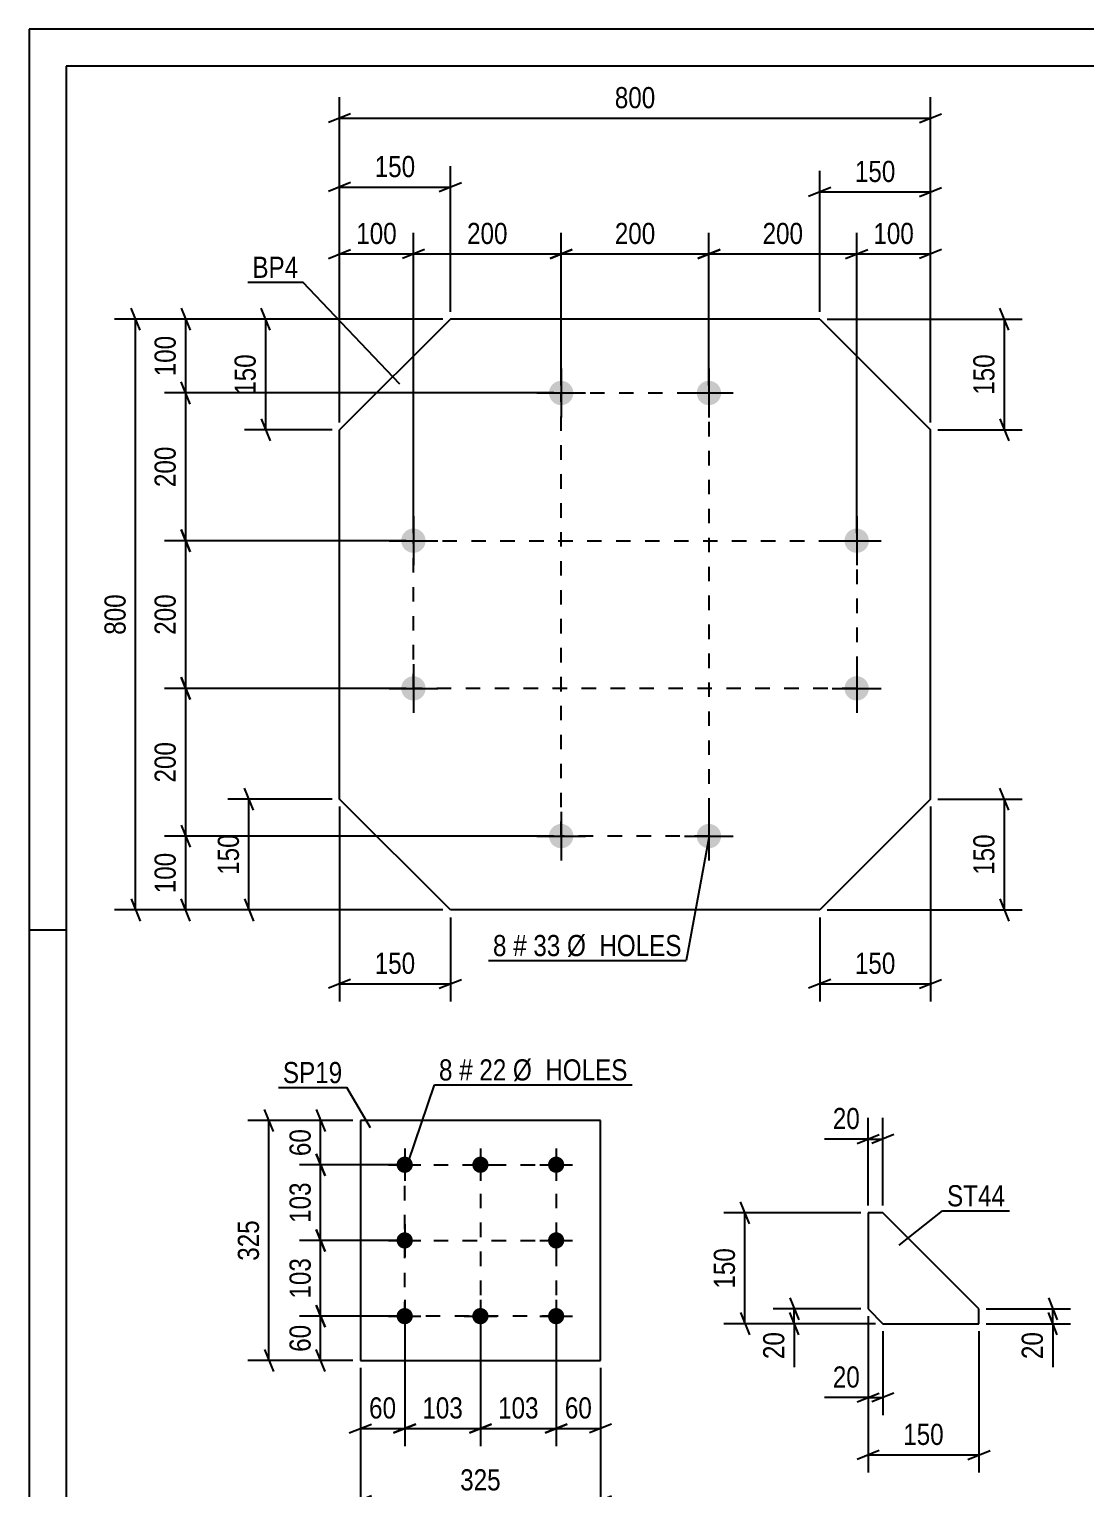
# Model space of a CAD drawing. Header units: millimetres. Extents: x 0 to 594, y 0 to 420.
# Drawn here: x 0 to 143, y 222.4 to 420 of the extents above; entities that cross this region are included whole.
import ezdxf

# ---------------------------------------------------------------- set-up
doc = ezdxf.new("R2010")
doc.units = ezdxf.units.MM
doc.linetypes.add('DXK_LINE_DOT2', pattern=[3.9198, 1.9599, -1.9599])
doc.styles.add('Arial Narrow', font='ARIALN.TTF', dxfattribs={"height": 0.2})

# ---------------------------------------------------------------- blocks, each defined once
blk = doc.blocks.new('Unknown-284935137-1132')
at = {"color": 5, "linetype": 'Continuous'}
for p, q in [((594, 420), (0, 420)), ((0, 420), (0, 0)), ((589, 415), (5, 415)), ((5, 415), (5, 5)), ((5, 298), (0, 298))]:
    blk.add_line(p, q, dxfattribs=at)
blk = doc.blocks.new('Part-284935137-9978 - 9977')
at = {"color": 2, "linetype": 'Continuous'}
for p, q in [((57.01, 380.74), (42.01, 365.74)), ((107.01, 380.74), (57.01, 380.74)), ((107.01, 380.74), (122.01, 365.74)), ((42.01, 315.74), (42.01, 365.74)), ((122.01, 315.74), (122.01, 365.74)), ((57.01, 300.74), (42.01, 315.74)), ((122.01, 315.74), (107.01, 300.74)), ((107.01, 300.74), (57.01, 300.74))]:
    blk.add_line(p, q, dxfattribs=at)
blk = doc.blocks.new('Bolt-284935137-9979 - 9977')
at = {"linetype": 'Continuous'}
for points in [[(72.01, 372.39, -1), (72.01, 369.09, -1)], [(92.01, 372.39, -1), (92.01, 369.09, -1)], [(52.01, 352.39, -1), (52.01, 349.09, -1)], [(112.01, 352.39, -1), (112.01, 349.09, -1)], [(52.01, 332.39, -1), (52.01, 329.09, -1)], [(112.01, 332.39, -1), (112.01, 329.09, -1)], [(72.01, 312.39, -1), (72.01, 309.09, -1)], [(92.01, 312.39, -1), (92.01, 309.09, -1)]]:
    blk.add_hatch(color=1, dxfattribs=at).paths.add_polyline_path(points)
at = {"color": 1, "linetype": 'Continuous'}
for p, q in [((72.01, 374.04), (72.01, 367.44)), ((92.01, 374.04), (92.01, 367.44)), ((68.71, 370.74), (75.31, 370.74)), ((88.71, 370.74), (95.31, 370.74)), ((52.01, 354.04), (52.01, 347.44)), ((112.01, 354.04), (112.01, 347.44)), ((48.71, 350.74), (55.31, 350.74)), ((108.71, 350.74), (115.31, 350.74)), ((52.01, 334.04), (52.01, 327.44)), ((112.01, 334.04), (112.01, 327.44)), ((48.71, 330.74), (55.31, 330.74)), ((108.71, 330.74), (115.31, 330.74)), ((72.01, 314.04), (72.01, 307.44)), ((92.01, 314.04), (92.01, 307.44)), ((68.71, 310.74), (75.31, 310.74)), ((88.71, 310.74), (95.31, 310.74))]:
    blk.add_line(p, q, dxfattribs=at)
blk = doc.blocks.new('Part-284935137-9986 - 9985')
at = {"color": 2, "linetype": 'Continuous'}
for p, q in [((115.56, 259.72), (113.56, 259.72)), ((113.56, 259.72), (113.56, 246.72)), ((128.56, 246.72), (115.56, 259.72)), ((113.56, 246.72), (115.56, 244.72)), ((128.56, 244.72), (128.56, 246.72)), ((115.56, 244.72), (128.56, 244.72))]:
    blk.add_line(p, q, dxfattribs=at)
blk = doc.blocks.new('Part-284935137-10000 - 9999')
at = {"color": 2, "linetype": 'Continuous'}
for p, q in [((77.33, 272.24), (44.83, 272.24)), ((44.83, 272.24), (44.83, 239.74)), ((77.33, 239.74), (77.33, 272.24)), ((44.83, 239.74), (77.33, 239.74))]:
    blk.add_line(p, q, dxfattribs=at)
blk = doc.blocks.new('Bolt-284935137-10001 - 9999')
at = {"linetype": 'Continuous'}
for points in [[(50.83, 267.34, -1), (50.83, 265.14, -1)], [(61.08, 267.34, -1), (61.08, 265.14, -1)], [(71.33, 267.34, -1), (71.33, 265.14, -1)], [(50.83, 257.09, -1), (50.83, 254.89, -1)], [(71.33, 257.09, -1), (71.33, 254.89, -1)], [(50.83, 246.84, -1), (50.83, 244.64, -1)], [(61.08, 246.84, -1), (61.08, 244.64, -1)], [(71.33, 246.84, -1), (71.33, 244.64, -1)]]:
    blk.add_hatch(color=1, dxfattribs=at).paths.add_polyline_path(points)
at = {"color": 1, "linetype": 'Continuous'}
for p, q in [((50.83, 268.44), (50.83, 264.04)), ((61.08, 268.44), (61.08, 264.04)), ((71.33, 268.44), (71.33, 264.04)), ((48.63, 266.24), (53.03, 266.24)), ((58.88, 266.24), (63.28, 266.24)), ((69.13, 266.24), (73.53, 266.24)), ((50.83, 258.19), (50.83, 253.79)), ((71.33, 258.19), (71.33, 253.79)), ((48.63, 255.99), (53.03, 255.99)), ((69.13, 255.99), (73.53, 255.99)), ((50.83, 247.94), (50.83, 243.54)), ((61.08, 247.94), (61.08, 243.54)), ((71.33, 247.94), (71.33, 243.54)), ((48.63, 245.74), (53.03, 245.74)), ((58.88, 245.74), (63.28, 245.74)), ((69.13, 245.74), (73.53, 245.74))]:
    blk.add_line(p, q, dxfattribs=at)
blk = doc.blocks.new('Rectangle-284935137-12585 - 9977')
at = {"color": 1, "linetype": 'DXK_LINE_DOT2'}
blk.add_lwpolyline([(72.01, 370.74), (92.01, 370.74), (92.01, 310.74), (72.01, 310.74), (72.01, 370.74)], close=True, dxfattribs=at)
blk = doc.blocks.new('Rectangle-284935137-12612 - 9999')
at = {"color": 1, "linetype": 'DXK_LINE_DOT2'}
blk.add_lwpolyline([(50.83, 266.24), (71.33, 266.24), (71.33, 245.74), (50.83, 245.74), (50.83, 266.24)], close=True, dxfattribs=at)
blk = doc.blocks.new('Rectangle-284935137-12595 - 9977')
at = {"color": 1, "linetype": 'DXK_LINE_DOT2'}
blk.add_lwpolyline([(52.01, 350.74), (112.01, 350.74), (112.01, 330.74), (52.01, 330.74), (52.01, 350.74)], close=True, dxfattribs=at)
blk = doc.blocks.new('Line-284935137-12622 - 9999')
at = {"color": 1, "linetype": 'DXK_LINE_DOT2'}
blk.add_line((61.08, 266.24), (61.08, 245.74), dxfattribs=at)
blk = doc.blocks.new('Line-284935137-12629 - 9999')
at = {"color": 1, "linetype": 'DXK_LINE_DOT2'}
blk.add_line((50.83, 255.99), (71.33, 255.99), dxfattribs=at)
blk = doc.blocks.new('StraightDimension-284935137-10322 - 9977')
at = {"color": 7, "linetype": 'Continuous'}
for p, q in [((122.01, 314.74), (122.01, 288.34)), ((107.01, 299.74), (107.01, 288.34)), ((108.51, 291.34), (105.51, 290.14)), ((107.01, 290.74), (122.01, 290.74)), ((120.51, 290.14), (123.51, 291.34))]:
    blk.add_line(p, q, dxfattribs=at)
at = {"color": 0}
blk.add_wipeout([(117.85, 291.49), (117.85, 295.69), (111.17, 295.69), (111.17, 291.49)], dxfattribs=at)
at = {"color": 3, "style": 'Arial Narrow'}
blk.add_text('150', height=2.863, dxfattribs=at).set_placement((111.77, 292.09))
blk = doc.blocks.new('StraightDimension-284935137-10346 - 9977')
at = {"color": 7, "linetype": 'Continuous'}
for p, q in [((32.61, 379.24), (31.41, 382.24)), ((56.01, 380.74), (29.16, 380.74)), ((32.01, 365.74), (32.01, 380.74)), ((41.01, 365.74), (29.16, 365.74)), ((31.41, 367.24), (32.61, 364.24))]:
    blk.add_line(p, q, dxfattribs=at)
at = {"color": 0}
blk.add_wipeout([(31.26, 376.58), (27.06, 376.58), (27.06, 369.9), (31.26, 369.9)], dxfattribs=at)
at = {"color": 3, "style": 'Arial Narrow'}
blk.add_text('150', height=2.863, rotation=90.0002, dxfattribs=at).set_placement((30.66, 370.5))
blk = doc.blocks.new('StraightDimension-284935137-10354 - 9977')
at = {"color": 7, "linetype": 'Continuous'}
for p, q in [((112.01, 351.74), (112.01, 392.41)), ((122.01, 366.74), (122.01, 392.41)), ((110.51, 388.96), (113.51, 390.16)), ((112.01, 389.56), (122.01, 389.56)), ((123.51, 390.16), (120.51, 388.96))]:
    blk.add_line(p, q, dxfattribs=at)
at = {"color": 0}
blk.add_wipeout([(120.35, 390.31), (120.35, 394.51), (113.67, 394.51), (113.67, 390.31)], dxfattribs=at)
at = {"color": 3, "style": 'Arial Narrow'}
blk.add_text('100', height=2.863, dxfattribs=at).set_placement((114.27, 390.91))
blk = doc.blocks.new('StraightDimension-284935137-10326 - 9977')
at = {"color": 7, "linetype": 'Continuous'}
for p, q in [((42.01, 314.74), (42.01, 288.34)), ((57.01, 299.74), (57.01, 288.34)), ((43.51, 291.34), (40.51, 290.14)), ((42.01, 290.74), (57.01, 290.74)), ((55.51, 290.14), (58.51, 291.34))]:
    blk.add_line(p, q, dxfattribs=at)
at = {"color": 0}
blk.add_wipeout([(52.85, 291.49), (52.85, 295.69), (46.17, 295.69), (46.17, 291.49)], dxfattribs=at)
at = {"color": 3, "style": 'Arial Narrow'}
blk.add_text('150', height=2.863, dxfattribs=at).set_placement((46.77, 292.09))
blk = doc.blocks.new('StraightDimension-284935137-10330 - 9977')
at = {"color": 7, "linetype": 'Continuous'}
for p, q in [((107.01, 381.74), (107.01, 400.81)), ((122.01, 366.74), (122.01, 400.81)), ((108.51, 398.56), (105.51, 397.36)), ((107.01, 397.96), (122.01, 397.96)), ((120.51, 397.36), (123.51, 398.56))]:
    blk.add_line(p, q, dxfattribs=at)
at = {"color": 0}
blk.add_wipeout([(117.85, 398.71), (117.85, 402.91), (111.17, 402.91), (111.17, 398.71)], dxfattribs=at)
at = {"color": 3, "style": 'Arial Narrow'}
blk.add_text('150', height=2.863, dxfattribs=at).set_placement((111.77, 399.31))
blk = doc.blocks.new('StraightDimension-284935137-10398 - 9977')
at = {"color": 7, "linetype": 'Continuous'}
for p, q in [((15, 379.24), (13.8, 382.24)), ((56.01, 380.74), (11.55, 380.74)), ((14.4, 300.74), (14.4, 380.74)), ((56.01, 300.74), (11.55, 300.74)), ((13.8, 302.24), (15, 299.24))]:
    blk.add_line(p, q, dxfattribs=at)
at = {"color": 0}
blk.add_wipeout([(13.65, 344.08), (9.45, 344.08), (9.45, 337.4), (13.65, 337.4)], dxfattribs=at)
at = {"color": 3, "style": 'Arial Narrow'}
blk.add_text('800', height=2.863, rotation=90.0002, dxfattribs=at).set_placement((13.05, 338))
blk = doc.blocks.new('StraightDimension-284935137-10334 - 9977')
at = {"color": 7, "linetype": 'Continuous'}
for p, q in [((42.01, 366.74), (42.01, 401.47)), ((57.01, 381.74), (57.01, 401.47)), ((43.51, 399.22), (40.51, 398.02)), ((42.01, 398.62), (57.01, 398.62)), ((55.51, 398.02), (58.51, 399.22))]:
    blk.add_line(p, q, dxfattribs=at)
at = {"color": 0}
blk.add_wipeout([(52.85, 399.37), (52.85, 403.57), (46.17, 403.57), (46.17, 399.37)], dxfattribs=at)
at = {"color": 3, "style": 'Arial Narrow'}
blk.add_text('150', height=2.863, dxfattribs=at).set_placement((46.77, 399.97))
blk = doc.blocks.new('StraightDimension-284935137-17183 - 9977')
at = {"color": 7, "linetype": 'Continuous'}
for p, q in [((21.78, 349.24), (20.58, 352.24)), ((51.01, 350.74), (18.33, 350.74)), ((21.18, 330.74), (21.18, 350.74)), ((20.58, 332.24), (21.78, 329.24)), ((51.01, 330.74), (18.33, 330.74))]:
    blk.add_line(p, q, dxfattribs=at)
at = {"color": 0}
blk.add_wipeout([(20.43, 344.08), (16.23, 344.08), (16.23, 337.4), (20.43, 337.4)], dxfattribs=at)
at = {"color": 3, "style": 'Arial Narrow'}
blk.add_text('200', height=2.863, rotation=90.0002, dxfattribs=at).set_placement((19.83, 338))
blk = doc.blocks.new('StraightDimension-284935137-10338 - 9977')
at = {"color": 7, "linetype": 'Continuous'}
for p, q in [((132.61, 379.24), (131.41, 382.24)), ((108.01, 380.74), (134.41, 380.74)), ((132.01, 365.74), (132.01, 380.74)), ((123.01, 365.74), (134.41, 365.74)), ((131.41, 367.24), (132.61, 364.24))]:
    blk.add_line(p, q, dxfattribs=at)
at = {"color": 0}
blk.add_wipeout([(131.26, 376.58), (127.06, 376.58), (127.06, 369.9), (131.26, 369.9)], dxfattribs=at)
at = {"color": 3, "style": 'Arial Narrow'}
blk.add_text('150', height=2.863, rotation=90.0002, dxfattribs=at).set_placement((130.66, 370.5))
blk = doc.blocks.new('StraightDimension-284935137-10342 - 9977')
at = {"color": 7, "linetype": 'Continuous'}
for p, q in [((132.61, 314.24), (131.41, 317.24)), ((123.01, 315.74), (134.41, 315.74)), ((132.01, 300.74), (132.01, 315.74)), ((108.01, 300.74), (134.41, 300.74)), ((131.41, 302.24), (132.61, 299.24))]:
    blk.add_line(p, q, dxfattribs=at)
at = {"color": 0}
blk.add_wipeout([(131.26, 311.58), (127.06, 311.58), (127.06, 304.9), (131.26, 304.9)], dxfattribs=at)
at = {"color": 3, "style": 'Arial Narrow'}
blk.add_text('150', height=2.863, rotation=90.0002, dxfattribs=at).set_placement((130.66, 305.5))
blk = doc.blocks.new('StraightDimension-284935137-17179 - 9977')
at = {"color": 7, "linetype": 'Continuous'}
for p, q in [((92.01, 371.74), (92.01, 392.41)), ((112.01, 351.74), (112.01, 392.41)), ((93.51, 390.16), (90.51, 388.96)), ((92.01, 389.56), (112.01, 389.56)), ((110.51, 388.96), (113.51, 390.16))]:
    blk.add_line(p, q, dxfattribs=at)
at = {"color": 0}
blk.add_wipeout([(105.35, 390.31), (105.35, 394.51), (98.67, 394.51), (98.67, 390.31)], dxfattribs=at)
at = {"color": 3, "style": 'Arial Narrow'}
blk.add_text('200', height=2.863, dxfattribs=at).set_placement((99.27, 390.91))
blk = doc.blocks.new('StraightDimension-284935137-10350 - 9977')
at = {"color": 7, "linetype": 'Continuous'}
for p, q in [((30.34, 314.24), (29.14, 317.24)), ((41.01, 315.74), (26.89, 315.74)), ((29.74, 300.74), (29.74, 315.74)), ((56.01, 300.74), (26.89, 300.74)), ((29.14, 302.24), (30.34, 299.24))]:
    blk.add_line(p, q, dxfattribs=at)
at = {"color": 0}
blk.add_wipeout([(28.99, 311.58), (24.79, 311.58), (24.79, 304.9), (28.99, 304.9)], dxfattribs=at)
at = {"color": 3, "style": 'Arial Narrow'}
blk.add_text('150', height=2.863, rotation=90.0002, dxfattribs=at).set_placement((28.39, 305.5))
blk = doc.blocks.new('StraightDimension-284935137-10358 - 9977')
at = {"color": 7, "linetype": 'Continuous'}
for p, q in [((42.01, 366.74), (42.01, 392.41)), ((52.01, 351.74), (52.01, 392.41)), ((40.51, 388.96), (43.51, 390.16)), ((42.01, 389.56), (52.01, 389.56)), ((53.51, 390.16), (50.51, 388.96))]:
    blk.add_line(p, q, dxfattribs=at)
at = {"color": 0}
blk.add_wipeout([(50.35, 390.31), (50.35, 394.51), (43.67, 394.51), (43.67, 390.31)], dxfattribs=at)
at = {"color": 3, "style": 'Arial Narrow'}
blk.add_text('100', height=2.863, dxfattribs=at).set_placement((44.27, 390.91))
blk = doc.blocks.new('StraightDimension-284935137-10374 - 9977')
at = {"color": 7, "linetype": 'Continuous'}
for p, q in [((42.01, 366.74), (42.01, 410.8)), ((122.01, 366.74), (122.01, 410.8)), ((43.51, 408.55), (40.51, 407.35)), ((42.01, 407.95), (122.01, 407.95)), ((120.51, 407.35), (123.51, 408.55))]:
    blk.add_line(p, q, dxfattribs=at)
at = {"color": 0}
blk.add_wipeout([(85.35, 408.7), (85.35, 412.9), (78.67, 412.9), (78.67, 408.7)], dxfattribs=at)
at = {"color": 3, "style": 'Arial Narrow'}
blk.add_text('800', height=2.863, dxfattribs=at).set_placement((79.27, 409.3))
blk = doc.blocks.new('StraightDimension-284935137-17175 - 9977')
at = {"color": 7, "linetype": 'Continuous'}
for p, q in [((52.01, 351.74), (52.01, 392.41)), ((72.01, 371.74), (72.01, 392.41)), ((53.51, 390.16), (50.51, 388.96)), ((52.01, 389.56), (72.01, 389.56)), ((70.51, 388.96), (73.51, 390.16))]:
    blk.add_line(p, q, dxfattribs=at)
at = {"color": 0}
blk.add_wipeout([(65.35, 390.31), (65.35, 394.51), (58.67, 394.51), (58.67, 390.31)], dxfattribs=at)
at = {"color": 3, "style": 'Arial Narrow'}
blk.add_text('200', height=2.863, dxfattribs=at).set_placement((59.27, 390.91))
blk = doc.blocks.new('StraightDimension-284935137-10378 - 9977')
at = {"color": 7, "linetype": 'Continuous'}
for p, q in [((20.58, 382.24), (21.78, 379.24)), ((56.01, 380.74), (18.33, 380.74)), ((21.18, 370.74), (21.18, 380.74)), ((21.78, 369.24), (20.58, 372.24)), ((71.01, 370.74), (18.33, 370.74))]:
    blk.add_line(p, q, dxfattribs=at)
at = {"color": 0}
blk.add_wipeout([(20.43, 379.08), (16.23, 379.08), (16.23, 372.4), (20.43, 372.4)], dxfattribs=at)
at = {"color": 3, "style": 'Arial Narrow'}
blk.add_text('100', height=2.863, rotation=90.0002, dxfattribs=at).set_placement((19.83, 373))
blk = doc.blocks.new('StraightDimension-284935137-10382 - 9977')
at = {"color": 7, "linetype": 'Continuous'}
for p, q in [((71.01, 310.74), (18.33, 310.74)), ((20.58, 312.24), (21.78, 309.24)), ((21.18, 300.74), (21.18, 310.74)), ((56.01, 300.74), (18.33, 300.74)), ((21.78, 299.24), (20.58, 302.24))]:
    blk.add_line(p, q, dxfattribs=at)
at = {"color": 0}
blk.add_wipeout([(20.43, 309.08), (16.23, 309.08), (16.23, 302.4), (20.43, 302.4)], dxfattribs=at)
at = {"color": 3, "style": 'Arial Narrow'}
blk.add_text('100', height=2.863, rotation=90.0002, dxfattribs=at).set_placement((19.83, 303))
blk = doc.blocks.new('StraightDimension-284935137-17177 - 9977')
at = {"color": 7, "linetype": 'Continuous'}
for p, q in [((72.01, 371.74), (72.01, 392.41)), ((92.01, 371.74), (92.01, 392.41)), ((73.51, 390.16), (70.51, 388.96)), ((72.01, 389.56), (92.01, 389.56)), ((90.51, 388.96), (93.51, 390.16))]:
    blk.add_line(p, q, dxfattribs=at)
at = {"color": 0}
blk.add_wipeout([(85.35, 390.31), (85.35, 394.51), (78.67, 394.51), (78.67, 390.31)], dxfattribs=at)
at = {"color": 3, "style": 'Arial Narrow'}
blk.add_text('200', height=2.863, dxfattribs=at).set_placement((79.27, 390.91))
blk = doc.blocks.new('StraightDimension-284935137-17181 - 9977')
at = {"color": 7, "linetype": 'Continuous'}
for p, q in [((21.78, 329.24), (20.58, 332.24)), ((51.01, 330.74), (18.33, 330.74)), ((21.18, 310.74), (21.18, 330.74)), ((71.01, 310.74), (18.33, 310.74)), ((20.58, 312.24), (21.78, 309.24))]:
    blk.add_line(p, q, dxfattribs=at)
at = {"color": 0}
blk.add_wipeout([(20.43, 324.08), (16.23, 324.08), (16.23, 317.4), (20.43, 317.4)], dxfattribs=at)
at = {"color": 3, "style": 'Arial Narrow'}
blk.add_text('200', height=2.863, rotation=90.0002, dxfattribs=at).set_placement((19.83, 318))
blk = doc.blocks.new('StraightDimension-284935137-17185 - 9977')
at = {"color": 7, "linetype": 'Continuous'}
for p, q in [((21.78, 369.24), (20.58, 372.24)), ((71.01, 370.74), (18.33, 370.74)), ((21.18, 350.74), (21.18, 370.74)), ((20.58, 352.24), (21.78, 349.24)), ((51.01, 350.74), (18.33, 350.74))]:
    blk.add_line(p, q, dxfattribs=at)
at = {"color": 0}
blk.add_wipeout([(20.43, 364.08), (16.23, 364.08), (16.23, 357.4), (20.43, 357.4)], dxfattribs=at)
at = {"color": 3, "style": 'Arial Narrow'}
blk.add_text('200', height=2.863, rotation=90.0002, dxfattribs=at).set_placement((19.83, 358))
blk = doc.blocks.new('StraightDimension-284935137-10418 - 9985')
at = {"color": 7, "linetype": 'Continuous'}
for p, q in [((113.56, 245.72), (113.56, 224.55)), ((128.56, 243.72), (128.56, 224.55)), ((115.06, 227.55), (112.06, 226.35)), ((127.06, 226.35), (130.06, 227.55)), ((113.56, 226.95), (128.56, 226.95))]:
    blk.add_line(p, q, dxfattribs=at)
at = {"color": 0}
blk.add_wipeout([(124.4, 227.7), (124.4, 231.9), (117.71, 231.9), (117.71, 227.7)], dxfattribs=at)
at = {"color": 3, "style": 'Arial Narrow'}
blk.add_text('150', height=2.863, dxfattribs=at).set_placement((118.31, 228.3))
blk = doc.blocks.new('StraightDimension-284935137-10410 - 9985')
at = {"color": 7, "linetype": 'Continuous'}
for p, q in [((137.96, 248.22), (139.16, 245.22)), ((129.56, 246.72), (140.96, 246.72)), ((139.16, 243.22), (137.96, 246.22)), ((138.56, 244.72), (138.56, 246.72)), ((129.56, 244.72), (140.96, 244.72))]:
    blk.add_line(p, q, dxfattribs=at)
at = {"color": 0}
blk.add_wipeout([(137.81, 244.19), (133.61, 244.19), (133.61, 239.33), (137.81, 239.33)], dxfattribs=at)
at = {"color": 7, "linetype": 'Continuous'}
blk.add_line((138.56, 244.72), (138.56, 238.81), dxfattribs=at)
blk.add_line((138.56, 244.72), (138.56, 238.81), dxfattribs=at)
at = {"color": 3, "style": 'Arial Narrow'}
blk.add_text('20', height=2.863, rotation=90.0002, dxfattribs=at).set_placement((137.21, 239.93))
blk = doc.blocks.new('StraightDimension-284935137-10402 - 9985')
at = {"color": 7, "linetype": 'Continuous'}
for p, q in [((113.56, 245.72), (113.56, 232.32)), ((115.56, 243.72), (115.56, 232.32)), ((112.06, 234.12), (115.06, 235.32)), ((117.06, 235.32), (114.06, 234.12)), ((113.56, 234.72), (115.56, 234.72))]:
    blk.add_line(p, q, dxfattribs=at)
at = {"color": 0}
blk.add_wipeout([(113.03, 235.47), (113.03, 239.67), (108.18, 239.67), (108.18, 235.47)], dxfattribs=at)
at = {"color": 7, "linetype": 'Continuous'}
blk.add_line((113.56, 234.72), (107.65, 234.72), dxfattribs=at)
blk.add_line((113.56, 234.72), (107.65, 234.72), dxfattribs=at)
at = {"color": 3, "style": 'Arial Narrow'}
blk.add_text('20', height=2.863, dxfattribs=at).set_placement((108.78, 236.07))
blk = doc.blocks.new('StraightDimension-284935137-10422 - 9985')
at = {"color": 7, "linetype": 'Continuous'}
for p, q in [((97.48, 258.22), (96.28, 261.22)), ((112.56, 259.72), (94.03, 259.72)), ((96.88, 244.72), (96.88, 259.72)), ((96.28, 246.22), (97.48, 243.22)), ((114.56, 244.72), (94.03, 244.72))]:
    blk.add_line(p, q, dxfattribs=at)
at = {"color": 0}
blk.add_wipeout([(96.13, 255.56), (91.93, 255.56), (91.93, 248.87), (96.13, 248.87)], dxfattribs=at)
at = {"color": 3, "style": 'Arial Narrow'}
blk.add_text('150', height=2.863, rotation=90.0002, dxfattribs=at).set_placement((95.53, 249.47))
blk = doc.blocks.new('StraightDimension-284935137-10414 - 9985')
at = {"color": 7, "linetype": 'Continuous'}
for p, q in [((102.96, 248.22), (104.16, 245.22)), ((112.56, 246.72), (100.71, 246.72)), ((104.16, 243.22), (102.96, 246.22)), ((103.56, 244.72), (103.56, 246.72)), ((114.56, 244.72), (100.71, 244.72))]:
    blk.add_line(p, q, dxfattribs=at)
at = {"color": 0}
blk.add_wipeout([(102.81, 244.19), (98.61, 244.19), (98.61, 239.33), (102.81, 239.33)], dxfattribs=at)
at = {"color": 7, "linetype": 'Continuous'}
blk.add_line((103.56, 244.72), (103.56, 238.81), dxfattribs=at)
blk.add_line((103.56, 244.72), (103.56, 238.81), dxfattribs=at)
at = {"color": 3, "style": 'Arial Narrow'}
blk.add_text('20', height=2.863, rotation=90.0002, dxfattribs=at).set_placement((102.21, 239.93))
blk = doc.blocks.new('StraightDimension-284935137-10406 - 9985')
at = {"color": 7, "linetype": 'Continuous'}
for p, q in [((113.56, 260.72), (113.56, 272.57)), ((115.56, 260.72), (115.56, 272.57)), ((112.06, 269.12), (115.06, 270.32)), ((113.56, 269.72), (115.56, 269.72)), ((117.06, 270.32), (114.06, 269.12))]:
    blk.add_line(p, q, dxfattribs=at)
at = {"color": 0}
blk.add_wipeout([(113.03, 270.47), (113.03, 274.67), (108.18, 274.67), (108.18, 270.47)], dxfattribs=at)
at = {"color": 7, "linetype": 'Continuous'}
blk.add_line((113.56, 269.72), (107.65, 269.72), dxfattribs=at)
blk.add_line((113.56, 269.72), (107.65, 269.72), dxfattribs=at)
at = {"color": 3, "style": 'Arial Narrow'}
blk.add_text('20', height=2.863, dxfattribs=at).set_placement((108.78, 271.07))
blk = doc.blocks.new('StraightDimension-284935137-17187 - 9999')
at = {"color": 7, "linetype": 'Continuous'}
for p, q in [((38.85, 257.49), (40.05, 254.49)), ((49.83, 255.99), (36.6, 255.99)), ((39.45, 245.74), (39.45, 255.99)), ((40.05, 244.24), (38.85, 247.24)), ((49.83, 245.74), (36.6, 245.74))]:
    blk.add_line(p, q, dxfattribs=at)
at = {"color": 0}
blk.add_wipeout([(38.7, 254.2), (34.5, 254.2), (34.5, 247.52), (38.7, 247.52)], dxfattribs=at)
at = {"color": 3, "style": 'Arial Narrow'}
blk.add_text('103', height=2.863, rotation=90.0002, dxfattribs=at).set_placement((38.1, 248.12))
blk = doc.blocks.new('StraightDimension-284935137-10429 - 9999')
at = {"color": 7, "linetype": 'Continuous'}
for p, q in [((38.85, 247.24), (40.05, 244.24)), ((49.83, 245.74), (36.6, 245.74)), ((39.45, 239.74), (39.45, 245.74)), ((40.05, 238.24), (38.85, 241.24)), ((43.83, 239.74), (36.6, 239.74))]:
    blk.add_line(p, q, dxfattribs=at)
at = {"color": 0}
blk.add_wipeout([(38.7, 245.16), (34.5, 245.16), (34.5, 240.31), (38.7, 240.31)], dxfattribs=at)
at = {"color": 3, "style": 'Arial Narrow'}
blk.add_text('60', height=2.863, rotation=90.0002, dxfattribs=at).set_placement((38.1, 240.91))
blk = doc.blocks.new('StraightDimension-284935137-10426 - 9999')
at = {"color": 7, "linetype": 'Continuous'}
for p, q in [((38.85, 273.74), (40.05, 270.74)), ((43.83, 272.24), (36.6, 272.24)), ((39.45, 266.24), (39.45, 272.24)), ((40.05, 264.74), (38.85, 267.74)), ((49.83, 266.24), (36.6, 266.24))]:
    blk.add_line(p, q, dxfattribs=at)
at = {"color": 0}
blk.add_wipeout([(38.7, 271.66), (34.5, 271.66), (34.5, 266.81), (38.7, 266.81)], dxfattribs=at)
at = {"color": 3, "style": 'Arial Narrow'}
blk.add_text('60', height=2.863, rotation=90.0002, dxfattribs=at).set_placement((38.1, 267.41))
blk = doc.blocks.new('StraightDimension-284935137-10442 - 9999')
at = {"color": 7, "linetype": 'Continuous'}
for p, q in [((33.05, 270.74), (31.85, 273.74)), ((43.83, 272.24), (29.6, 272.24)), ((32.45, 239.74), (32.45, 272.24)), ((31.85, 241.24), (33.05, 238.24)), ((43.83, 239.74), (29.6, 239.74))]:
    blk.add_line(p, q, dxfattribs=at)
at = {"color": 0}
blk.add_wipeout([(31.7, 259.33), (27.5, 259.33), (27.5, 252.64), (31.7, 252.64)], dxfattribs=at)
at = {"color": 3, "style": 'Arial Narrow'}
blk.add_text('325', height=2.863, rotation=90.0002, dxfattribs=at).set_placement((31.1, 253.24))
blk = doc.blocks.new('StraightDimension-284935137-10446 - 9999')
at = {"color": 7, "linetype": 'Continuous'}
for p, q in [((71.33, 244.74), (71.33, 228.13)), ((77.33, 238.74), (77.33, 228.13)), ((69.83, 229.93), (72.83, 231.13)), ((71.33, 230.53), (77.33, 230.53)), ((78.83, 231.13), (75.83, 229.93))]:
    blk.add_line(p, q, dxfattribs=at)
at = {"color": 0}
blk.add_wipeout([(76.76, 231.28), (76.76, 235.48), (71.91, 235.48), (71.91, 231.28)], dxfattribs=at)
at = {"color": 3, "style": 'Arial Narrow'}
blk.add_text('60', height=2.863, dxfattribs=at).set_placement((72.51, 231.88))
blk = doc.blocks.new('StraightDimension-284935137-10449 - 9999')
at = {"color": 7, "linetype": 'Continuous'}
for p, q in [((50.83, 244.74), (50.83, 228.13)), ((44.83, 238.74), (44.83, 228.13)), ((43.33, 229.93), (46.33, 231.13)), ((44.83, 230.53), (50.83, 230.53)), ((52.33, 231.13), (49.33, 229.93))]:
    blk.add_line(p, q, dxfattribs=at)
at = {"color": 0}
blk.add_wipeout([(50.26, 231.28), (50.26, 235.48), (45.41, 235.48), (45.41, 231.28)], dxfattribs=at)
at = {"color": 3, "style": 'Arial Narrow'}
blk.add_text('60', height=2.863, dxfattribs=at).set_placement((46.01, 231.88))
blk = doc.blocks.new('StraightDimension-284935137-10462 - 9999')
at = {"color": 7, "linetype": 'Continuous'}
for p, q in [((44.83, 238.74), (44.83, 218.39)), ((77.33, 238.74), (77.33, 218.39)), ((46.33, 221.39), (43.33, 220.19)), ((75.83, 220.19), (78.83, 221.39)), ((44.83, 220.79), (77.33, 220.79))]:
    blk.add_line(p, q, dxfattribs=at)
at = {"color": 0}
blk.add_wipeout([(64.43, 221.54), (64.43, 225.74), (57.74, 225.74), (57.74, 221.54)], dxfattribs=at)
at = {"color": 3, "style": 'Arial Narrow'}
blk.add_text('325', height=2.863, dxfattribs=at).set_placement((58.34, 222.14))
blk = doc.blocks.new('StraightDimension-284935137-17189 - 9999')
at = {"color": 7, "linetype": 'Continuous'}
for p, q in [((38.85, 267.74), (40.05, 264.74)), ((49.83, 266.24), (36.6, 266.24)), ((39.45, 255.99), (39.45, 266.24)), ((40.05, 254.49), (38.85, 257.49)), ((49.83, 255.99), (36.6, 255.99))]:
    blk.add_line(p, q, dxfattribs=at)
at = {"color": 0}
blk.add_wipeout([(38.7, 264.45), (34.5, 264.45), (34.5, 257.77), (38.7, 257.77)], dxfattribs=at)
at = {"color": 3, "style": 'Arial Narrow'}
blk.add_text('103', height=2.863, rotation=90.0002, dxfattribs=at).set_placement((38.1, 258.37))
blk = doc.blocks.new('StraightDimension-284935137-17191 - 9999')
at = {"color": 7, "linetype": 'Continuous'}
for p, q in [((50.83, 244.74), (50.83, 228.13)), ((61.08, 244.74), (61.08, 228.13)), ((49.33, 229.93), (52.33, 231.13)), ((50.83, 230.53), (61.08, 230.53)), ((62.58, 231.13), (59.58, 229.93))]:
    blk.add_line(p, q, dxfattribs=at)
at = {"color": 0}
blk.add_wipeout([(59.3, 231.28), (59.3, 235.48), (52.62, 235.48), (52.62, 231.28)], dxfattribs=at)
at = {"color": 3, "style": 'Arial Narrow'}
blk.add_text('103', height=2.863, dxfattribs=at).set_placement((53.22, 231.88))
blk = doc.blocks.new('StraightDimension-284935137-17193 - 9999')
at = {"color": 7, "linetype": 'Continuous'}
for p, q in [((61.08, 244.74), (61.08, 228.13)), ((71.33, 244.74), (71.33, 228.13)), ((59.58, 229.93), (62.58, 231.13)), ((61.08, 230.53), (71.33, 230.53)), ((72.83, 231.13), (69.83, 229.93))]:
    blk.add_line(p, q, dxfattribs=at)
at = {"color": 0}
blk.add_wipeout([(69.55, 231.28), (69.55, 235.48), (62.87, 235.48), (62.87, 231.28)], dxfattribs=at)
at = {"color": 3, "style": 'Arial Narrow'}
blk.add_text('103', height=2.863, dxfattribs=at).set_placement((63.47, 231.88))
blk = doc.blocks.new('Mark-284935137-10822 - 9977')
at = {"color": 0}
blk.add_wipeout([(64.61, 294.49), (64.61, 297.49), (62.78, 297.49), (62.78, 294.49)], dxfattribs=at)
blk.add_wipeout([(64.61, 294.49), (64.61, 297.49), (62.78, 297.49), (62.78, 294.49)], dxfattribs=at)
at = {"color": 3, "style": 'Arial Narrow'}
blk.add_text('8', height=2.86, dxfattribs=at).set_placement((62.78, 294.49))
at = {"color": 0}
blk.add_wipeout([(67.34, 294.49), (67.34, 297.49), (65.51, 297.49), (65.51, 294.49)], dxfattribs=at)
blk.add_wipeout([(67.34, 294.49), (67.34, 297.49), (65.51, 297.49), (65.51, 294.49)], dxfattribs=at)
blk.add_wipeout([(71.9, 294.49), (71.9, 297.49), (68.24, 297.49), (68.24, 294.49)], dxfattribs=at)
blk.add_wipeout([(71.9, 294.49), (71.9, 297.49), (68.24, 297.49), (68.24, 294.49)], dxfattribs=at)
at = {"color": 3, "style": 'Arial Narrow'}
for s, height, p in [('#', 2.86, (65.51, 294.49)), ('33', 2.863, (68.24, 294.49))]:
    blk.add_text(s, height=height, dxfattribs=at).set_placement(p)
at = {"color": 0}
blk.add_wipeout([(88.32, 294.49), (88.32, 297.49), (72.8, 297.49), (72.8, 294.49)], dxfattribs=at)
blk.add_wipeout([(88.32, 294.49), (88.32, 297.49), (72.8, 297.49), (72.8, 294.49)], dxfattribs=at)
at = {"color": 7, "linetype": 'Continuous'}
for p in [(92.03, 310.75), (62.18, 293.89)]:
    blk.add_line(p, (88.92, 293.89), dxfattribs=at)
at = {"color": 3, "style": 'Arial Narrow'}
blk.add_text('Ø  HOLES', height=2.863, dxfattribs=at).set_placement((72.8, 294.49))
blk = doc.blocks.new('Mark-284935137-10819 - 9977')
at = {"color": 0}
blk.add_wipeout([(36.42, 386.33), (36.42, 389.33), (30.21, 389.33), (30.21, 386.33)], dxfattribs=at)
blk.add_wipeout([(36.42, 386.33), (36.42, 389.33), (30.21, 389.33), (30.21, 386.33)], dxfattribs=at)
at = {"color": 30, "linetype": 'Continuous'}
for p in [(29.61, 385.73), (50.17, 371.95)]:
    blk.add_line(p, (37.02, 385.73), dxfattribs=at)
at = {"color": 3, "style": 'Arial Narrow'}
blk.add_text('BP4', height=2.863, dxfattribs=at).set_placement((30.21, 386.33))
blk = doc.blocks.new('Mark-284935137-12695 - 9985')
at = {"color": 0}
blk.add_wipeout([(132.1, 260.61), (132.1, 263.61), (124.24, 263.61), (124.24, 260.61)], dxfattribs=at)
blk.add_wipeout([(132.1, 260.61), (132.1, 263.61), (124.24, 263.61), (124.24, 260.61)], dxfattribs=at)
at = {"color": 30, "linetype": 'Continuous'}
for p, q in [((117.78, 255.35), (123.64, 260.01)), ((123.64, 260.01), (132.7, 260.01))]:
    blk.add_line(p, q, dxfattribs=at)
at = {"color": 3, "style": 'Arial Narrow'}
blk.add_text('ST44', height=2.863, dxfattribs=at).set_placement((124.24, 260.61))
blk = doc.blocks.new('Mark-284935137-10823 - 9999')
at = {"color": 0}
blk.add_wipeout([(42.38, 277.29), (42.38, 280.29), (34.34, 280.29), (34.34, 277.29)], dxfattribs=at)
blk.add_wipeout([(42.38, 277.29), (42.38, 280.29), (34.34, 280.29), (34.34, 277.29)], dxfattribs=at)
at = {"color": 30, "linetype": 'Continuous'}
for p in [(33.74, 276.69), (46.22, 271.26)]:
    blk.add_line(p, (42.98, 276.69), dxfattribs=at)
at = {"color": 3, "style": 'Arial Narrow'}
blk.add_text('SP19', height=2.863, dxfattribs=at).set_placement((34.34, 277.29))
blk = doc.blocks.new('Mark-284935137-10826 - 9999')
at = {"color": 0}
blk.add_wipeout([(57.3, 277.65), (57.3, 280.65), (55.47, 280.65), (55.47, 277.65)], dxfattribs=at)
blk.add_wipeout([(57.3, 277.65), (57.3, 280.65), (55.47, 280.65), (55.47, 277.65)], dxfattribs=at)
at = {"color": 7, "linetype": 'Continuous'}
blk.add_line((51.29, 266.53), (54.87, 277.05), dxfattribs=at)
at = {"color": 3, "style": 'Arial Narrow'}
blk.add_text('8', height=2.86, dxfattribs=at).set_placement((55.47, 277.65))
at = {"color": 0}
blk.add_wipeout([(60.03, 277.65), (60.03, 280.65), (58.2, 280.65), (58.2, 277.65)], dxfattribs=at)
blk.add_wipeout([(60.03, 277.65), (60.03, 280.65), (58.2, 280.65), (58.2, 277.65)], dxfattribs=at)
blk.add_wipeout([(64.58, 277.65), (64.58, 280.65), (60.93, 280.65), (60.93, 277.65)], dxfattribs=at)
blk.add_wipeout([(64.58, 277.65), (64.58, 280.65), (60.93, 280.65), (60.93, 277.65)], dxfattribs=at)
at = {"color": 3, "style": 'Arial Narrow'}
for s, height, p in [('#', 2.86, (58.2, 277.65)), ('22', 2.863, (60.93, 277.65))]:
    blk.add_text(s, height=height, dxfattribs=at).set_placement(p)
at = {"color": 0}
blk.add_wipeout([(81.01, 277.65), (81.01, 280.65), (65.48, 280.65), (65.48, 277.65)], dxfattribs=at)
blk.add_wipeout([(81.01, 277.65), (81.01, 280.65), (65.48, 280.65), (65.48, 277.65)], dxfattribs=at)
at = {"color": 7, "linetype": 'Continuous'}
blk.add_line((54.87, 277.05), (81.61, 277.05), dxfattribs=at)
at = {"color": 3, "style": 'Arial Narrow'}
blk.add_text('Ø  HOLES', height=2.863, dxfattribs=at).set_placement((65.48, 277.65))

msp = doc.modelspace()

# ---------------------------------------------------------------- block references
for name in ['Unknown-284935137-1132', 'Part-284935137-9978 - 9977', 'Bolt-284935137-9979 - 9977', 'Rectangle-284935137-12585 - 9977', 'Rectangle-284935137-12595 - 9977', 'Part-284935137-10000 - 9999', 'Bolt-284935137-10001 - 9999', 'Rectangle-284935137-12612 - 9999', 'Line-284935137-12622 - 9999', 'Part-284935137-9986 - 9985', 'Line-284935137-12629 - 9999']:
    msp.add_blockref(name, (0, 0))

# ---------------------------------------------------------------- next in the draw order: block references
for name in ['StraightDimension-284935137-10354 - 9977', 'StraightDimension-284935137-10346 - 9977', 'StraightDimension-284935137-10326 - 9977', 'StraightDimension-284935137-10322 - 9977', 'Mark-284935137-10826 - 9999', 'StraightDimension-284935137-10426 - 9999', 'StraightDimension-284935137-17187 - 9999', 'StraightDimension-284935137-10418 - 9985', 'StraightDimension-284935137-10446 - 9999']:
    msp.add_blockref(name, (0, 0))

# ---------------------------------------------------------------- next in the draw order: block references
for name in ['StraightDimension-284935137-10330 - 9977', 'StraightDimension-284935137-10398 - 9977', 'StraightDimension-284935137-10342 - 9977', 'StraightDimension-284935137-10429 - 9999', 'StraightDimension-284935137-10410 - 9985', 'StraightDimension-284935137-10402 - 9985']:
    msp.add_blockref(name, (0, 0))

# ---------------------------------------------------------------- next in the draw order: block references
for name in ['StraightDimension-284935137-10334 - 9977', 'StraightDimension-284935137-10338 - 9977', 'StraightDimension-284935137-17183 - 9977', 'StraightDimension-284935137-10350 - 9977', 'StraightDimension-284935137-10442 - 9999', 'StraightDimension-284935137-10422 - 9985']:
    msp.add_blockref(name, (0, 0))

# ---------------------------------------------------------------- next in the draw order: block references
for name in ['StraightDimension-284935137-10358 - 9977', 'StraightDimension-284935137-17179 - 9977', 'StraightDimension-284935137-10382 - 9977', 'Mark-284935137-10823 - 9999', 'StraightDimension-284935137-10406 - 9985', 'StraightDimension-284935137-17189 - 9999', 'StraightDimension-284935137-10414 - 9985', 'StraightDimension-284935137-10449 - 9999']:
    msp.add_blockref(name, (0, 0))

# ---------------------------------------------------------------- next in the draw order: block references
for name in ['StraightDimension-284935137-10374 - 9977', 'StraightDimension-284935137-17181 - 9977', 'Mark-284935137-12695 - 9985', 'StraightDimension-284935137-10462 - 9999']:
    msp.add_blockref(name, (0, 0))

# ---------------------------------------------------------------- next in the draw order: block references
for name in ['StraightDimension-284935137-17175 - 9977', 'Mark-284935137-10822 - 9977', 'StraightDimension-284935137-17191 - 9999']:
    msp.add_blockref(name, (0, 0))

# ---------------------------------------------------------------- next in the draw order: block references
for name in ['StraightDimension-284935137-10378 - 9977', 'StraightDimension-284935137-17193 - 9999']:
    msp.add_blockref(name, (0, 0))

# ---------------------------------------------------------------- next in the draw order: block references
msp.add_blockref('StraightDimension-284935137-17177 - 9977', (0, 0))

# ---------------------------------------------------------------- next in the draw order: block references
msp.add_blockref('StraightDimension-284935137-17185 - 9977', (0, 0))

# ---------------------------------------------------------------- next in the draw order: block references
msp.add_blockref('Mark-284935137-10819 - 9977', (0, 0))

doc.saveas('drawing.dxf')
